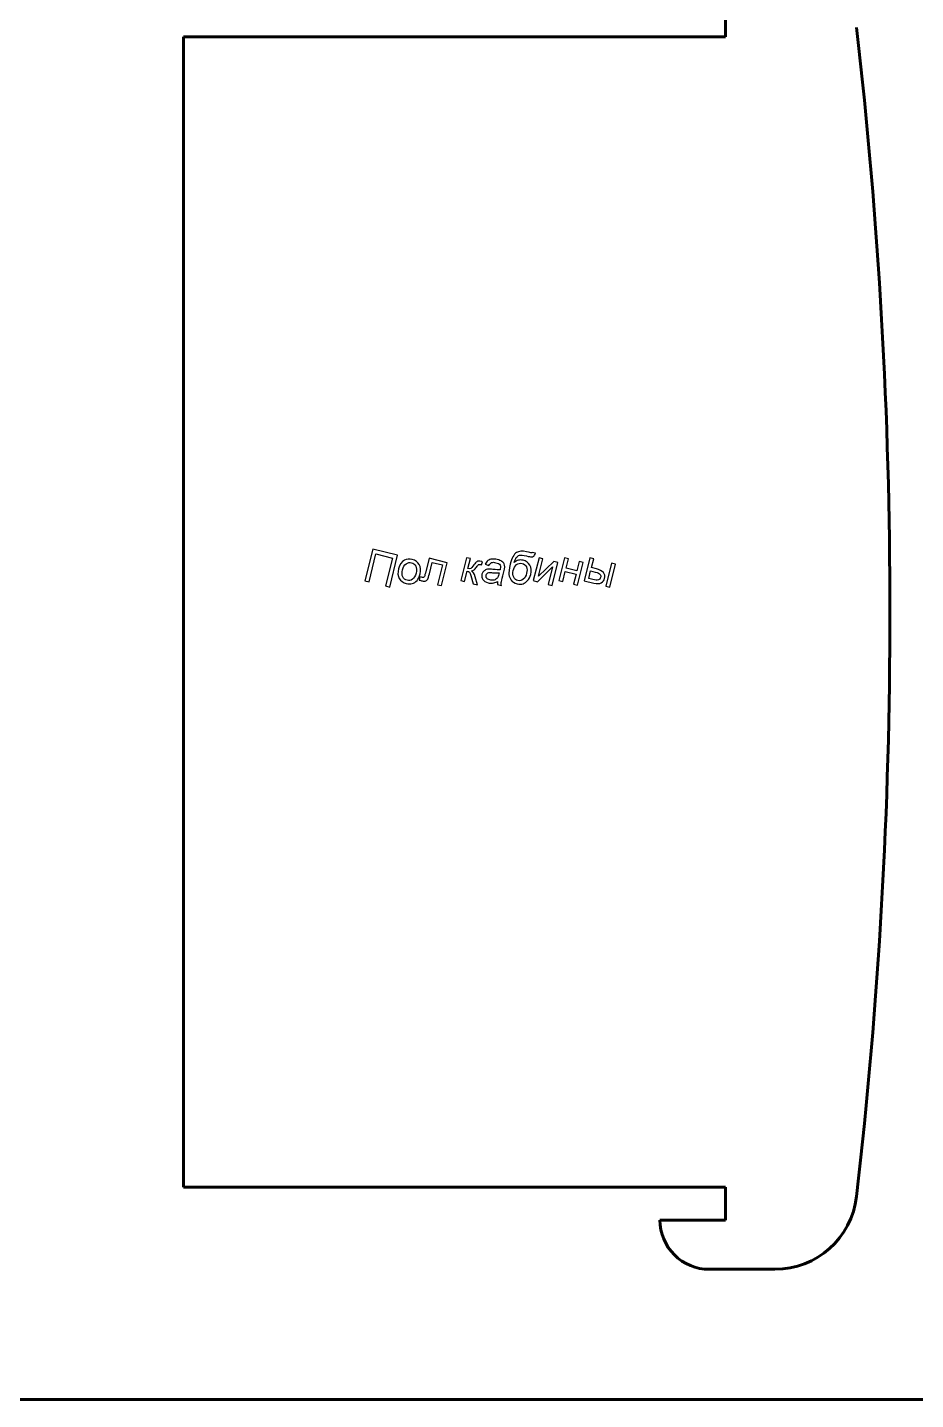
# Model space of a CAD drawing. Header units: centimetres. Extents: x 259 to 610, y 357 to 1252.
# Drawn here: x 313.1 to 367.1, y 894.5 to 978 of the extents above; entities that cross this region are included whole.
import ezdxf

# ---------------------------------------------------------------- set-up
doc = ezdxf.new("R2010")
doc.units = ezdxf.units.CM
doc.header["$MEASUREMENT"] = 0
doc.layers.add('layer 1', color=7, linetype='Continuous')

msp = doc.modelspace()

# ---------------------------------------------------------------- linework, layer by layer
at = {"layer": 'layer 1', "color": 5, "lineweight": 60}
for points in [[(355.55455, 977.42626), (355.55455, 977.42626), (355.55455, 979.42626), (355.55455, 979.42626)], [(363.522, 906.8567), (366.232, 930.49177), (366.23207, 954.35911), (363.52219, 977.99418)], [(355.55455, 977.42626), (355.55455, 977.42626), (322.55455, 977.42626), (322.55455, 977.42626)], [(322.55455, 977.42626), (322.55455, 977.42626), (322.55455, 907.42627), (322.55455, 907.42627)], [(322.55455, 907.42627), (322.55455, 907.42627), (355.55455, 907.42627), (355.55455, 907.42627)], [(355.55455, 905.42627), (355.55455, 905.42627), (355.55455, 907.42627), (355.55455, 907.42627)], [(358.55455, 902.42627), (361.09561, 902.42627), (363.23254, 904.33219), (363.522, 906.8567)], [(351.55455, 905.42627), (351.55455, 905.42627), (355.55455, 905.42627), (355.55455, 905.42627)], [(354.55455, 902.42627), (354.55455, 902.42627), (358.55455, 902.42627), (358.55455, 902.42627)], [(370.22935, 894.50159), (370.22935, 894.50159), (311.7999, 894.50159), (311.7999, 894.50159)]]:
    msp.add_open_spline(points, degree=3, dxfattribs=at)
at = {"layer": 'layer 1'}
for points, knots in [([(334.07551, 946.25229), (334.07551, 946.25229), (335.59264, 945.87405), (335.59264, 945.87405), (335.59264, 945.87405), (335.59264, 945.87405), (335.11163, 943.94534), (335.11163, 943.94534), (335.11163, 943.94534), (335.11163, 943.94534), (334.85514, 944.00923), (334.85514, 944.00923), (334.85514, 944.00923), (334.85514, 944.00923), (335.27922, 945.71016), (335.27922, 945.71016), (335.27922, 945.71016), (335.27922, 945.71016), (334.27412, 945.96109), (334.27412, 945.96109), (334.27412, 945.96109), (334.27412, 945.96109), (333.85005, 944.2597), (333.85005, 944.2597), (333.85005, 944.2597), (333.85005, 944.2597), (333.59496, 944.32358), (333.59496, 944.32358), (333.59496, 944.32358), (333.59496, 944.32358), (334.07551, 946.25229), (334.07551, 946.25229)], [0, 0, 0, 0, 0.11111111, 0.11111111, 0.11111111, 0.11111111, 0.22222222, 0.22222222, 0.22222222, 0.22222222, 0.33333333, 0.33333333, 0.33333333, 0.33333333, 0.44444444, 0.44444444, 0.44444444, 0.44444444, 0.55555556, 0.55555556, 0.55555556, 0.55555556, 0.66666667, 0.66666667, 0.66666667, 0.66666667, 0.77777778, 0.77777778, 0.77777778, 0.77777778, 1, 1, 1, 1]), ([(343.77228, 946.05137), (343.77228, 946.05137), (343.98108, 945.99627), (343.98108, 945.99627), (343.98108, 945.99627), (343.94775, 945.90506), (343.91071, 945.84489), (343.8695, 945.81618), (343.8695, 945.81618), (343.8283, 945.78701), (343.78108, 945.77359), (343.7283, 945.7759), (343.7283, 945.7759), (343.67506, 945.77775), (343.57506, 945.7972), (343.42737, 945.83378), (343.42737, 945.83378), (343.232, 945.88285), (343.09404, 945.8972), (343.01348, 945.87729), (343.01348, 945.87729), (342.93292, 945.85692), (342.86672, 945.80969), (342.81488, 945.73424), (342.81488, 945.73424), (342.76348, 945.65923), (342.7195, 945.55692), (342.68339, 945.42682), (342.68339, 945.42682), (342.76487, 945.5009), (342.85144, 945.54951), (342.94219, 945.57405), (342.94219, 945.57405), (343.03293, 945.59859), (343.1283, 945.59812), (343.2283, 945.57312), (343.2283, 945.57312), (343.41163, 945.52775), (343.54775, 945.42683), (343.63664, 945.27127), (343.63664, 945.27127), (343.72506, 945.11526), (343.74265, 944.93007), (343.68941, 944.71479), (343.68941, 944.71479), (343.64867, 944.55183), (343.58524, 944.42544), (343.49867, 944.33654), (343.49867, 944.33654), (343.41209, 944.2472), (343.31996, 944.18423), (343.22321, 944.14766), (343.22321, 944.14766), (343.12599, 944.11155), (343.00607, 944.11109), (342.86302, 944.14673), (342.86302, 944.14673), (342.69728, 944.1884), (342.57784, 944.25831), (342.50469, 944.35691), (342.50469, 944.35691), (342.43107, 944.456), (342.38478, 944.57081), (342.36534, 944.70136), (342.36534, 944.70136), (342.34589, 944.83192), (342.37274, 945.04442), (342.44589, 945.33794), (342.44589, 945.33794), (342.53802, 945.70739), (342.66255, 945.94026), (342.8195, 946.03747), (342.8195, 946.03747), (342.97598, 946.13423), (343.18432, 946.15044), (343.44403, 946.08563), (343.44403, 946.08563), (343.60561, 946.04535), (343.69774, 946.02498), (343.7209, 946.02498), (343.7209, 946.02498), (343.7445, 946.02451), (343.76117, 946.03331), (343.77228, 946.05137)], [0, 0, 0, 0, 0.04545455, 0.04545455, 0.04545455, 0.04545455, 0.09090909, 0.09090909, 0.09090909, 0.09090909, 0.13636364, 0.13636364, 0.13636364, 0.13636364, 0.18181818, 0.18181818, 0.18181818, 0.18181818, 0.22727273, 0.22727273, 0.22727273, 0.22727273, 0.27272727, 0.27272727, 0.27272727, 0.27272727, 0.31818182, 0.31818182, 0.31818182, 0.31818182, 0.36363636, 0.36363636, 0.36363636, 0.36363636, 0.40909091, 0.40909091, 0.40909091, 0.40909091, 0.45454545, 0.45454545, 0.45454545, 0.45454545, 0.5, 0.5, 0.5, 0.5, 0.54545455, 0.54545455, 0.54545455, 0.54545455, 0.59090909, 0.59090909, 0.59090909, 0.59090909, 0.63636364, 0.63636364, 0.63636364, 0.63636364, 0.68181818, 0.68181818, 0.68181818, 0.68181818, 0.72727273, 0.72727273, 0.72727273, 0.72727273, 0.77272727, 0.77272727, 0.77272727, 0.77272727, 0.81818182, 0.81818182, 0.81818182, 0.81818182, 0.86363636, 0.86363636, 0.86363636, 0.86363636, 0.90909091, 0.90909091, 0.90909091, 0.90909091, 1, 1, 1, 1]), ([(335.6445, 945.05229), (335.70931, 945.31109), (335.82876, 945.4847), (336.00375, 945.57312), (336.00375, 945.57312), (336.14959, 945.64674), (336.30931, 945.66201), (336.48199, 945.61896), (336.48199, 945.61896), (336.67413, 945.57127), (336.81533, 945.46896), (336.90607, 945.31293), (336.90607, 945.31293), (336.99634, 945.15646), (337.01394, 944.96757), (336.95885, 944.74534), (336.95885, 944.74534), (336.91394, 944.56571), (336.85144, 944.43099), (336.77181, 944.34164), (336.77181, 944.34164), (336.69218, 944.25183), (336.59403, 944.19118), (336.47644, 944.16016), (336.47644, 944.16016), (336.35931, 944.12868), (336.23987, 944.12821), (336.11764, 944.15877), (336.11764, 944.15877), (335.92228, 944.20738), (335.77969, 944.3097), (335.69033, 944.46525), (335.69033, 944.46525), (335.60098, 944.62034), (335.5857, 944.81617), (335.6445, 945.05229)], [0, 0, 0, 0, 0.1, 0.1, 0.1, 0.1, 0.2, 0.2, 0.2, 0.2, 0.3, 0.3, 0.3, 0.3, 0.4, 0.4, 0.4, 0.4, 0.5, 0.5, 0.5, 0.5, 0.6, 0.6, 0.6, 0.6, 0.7, 0.7, 0.7, 0.7, 0.8, 0.8, 0.8, 0.8, 1, 1, 1, 1]), ([(335.88802, 944.99164), (335.84358, 944.81248), (335.84913, 944.66895), (335.90515, 944.56062), (335.90515, 944.56062), (335.9607, 944.45183), (336.0482, 944.38284), (336.16625, 944.35321), (336.16625, 944.35321), (336.28385, 944.32405), (336.39311, 944.34442), (336.49311, 944.41433), (336.49311, 944.41433), (336.59358, 944.48424), (336.66672, 944.61109), (336.71255, 944.79442), (336.71255, 944.79442), (336.7556, 944.9671), (336.74867, 945.10784), (336.69264, 945.21665), (336.69264, 945.21665), (336.63616, 945.32498), (336.54959, 945.39396), (336.43292, 945.42312), (336.43292, 945.42312), (336.31487, 945.45275), (336.20561, 945.43284), (336.10515, 945.3634), (336.10515, 945.3634), (336.00515, 945.29442), (335.93293, 945.17034), (335.88802, 944.99164)], [0, 0, 0, 0, 0.11111111, 0.11111111, 0.11111111, 0.11111111, 0.22222222, 0.22222222, 0.22222222, 0.22222222, 0.33333333, 0.33333333, 0.33333333, 0.33333333, 0.44444444, 0.44444444, 0.44444444, 0.44444444, 0.55555556, 0.55555556, 0.55555556, 0.55555556, 0.66666667, 0.66666667, 0.66666667, 0.66666667, 0.77777778, 0.77777778, 0.77777778, 0.77777778, 1, 1, 1, 1]), ([(337.50653, 945.69998), (337.50653, 945.69998), (338.60653, 945.4259), (338.60653, 945.4259), (338.60653, 945.4259), (338.60653, 945.4259), (338.25793, 944.02867), (338.25793, 944.02867), (338.25793, 944.02867), (338.25793, 944.02867), (338.02275, 944.08701), (338.02275, 944.08701), (338.02275, 944.08701), (338.02275, 944.08701), (338.32227, 945.2884), (338.32227, 945.2884), (338.32227, 945.2884), (338.32227, 945.2884), (337.6945, 945.44488), (337.6945, 945.44488), (337.6945, 945.44488), (337.6945, 945.44488), (337.52089, 944.74905), (337.52089, 944.74905), (337.52089, 944.74905), (337.48061, 944.58655), (337.44866, 944.48099), (337.42505, 944.43192), (337.42505, 944.43192), (337.40191, 944.38284), (337.36163, 944.34488), (337.30468, 944.31803), (337.30468, 944.31803), (337.24774, 944.29118), (337.17459, 944.28887), (337.08478, 944.31108), (337.08478, 944.31108), (337.02969, 944.32497), (336.96672, 944.34442), (336.89681, 944.36942), (336.89681, 944.36942), (336.89681, 944.36942), (336.94589, 944.56664), (336.94589, 944.56664), (336.94589, 944.56664), (336.94589, 944.56664), (337.05005, 944.54072), (337.05005, 944.54072), (337.05005, 944.54072), (337.09913, 944.52868), (337.13524, 944.52497), (337.15885, 944.52961), (337.15885, 944.52961), (337.18246, 944.53469), (337.20052, 944.5472), (337.21302, 944.5671), (337.21302, 944.5671), (337.22552, 944.58748), (337.24681, 944.65784), (337.27691, 944.77914), (337.27691, 944.77914), (337.27691, 944.77914), (337.50653, 945.69998), (337.50653, 945.69998)], [0, 0, 0, 0, 0.05882353, 0.05882353, 0.05882353, 0.05882353, 0.11764706, 0.11764706, 0.11764706, 0.11764706, 0.17647059, 0.17647059, 0.17647059, 0.17647059, 0.23529412, 0.23529412, 0.23529412, 0.23529412, 0.29411765, 0.29411765, 0.29411765, 0.29411765, 0.35294118, 0.35294118, 0.35294118, 0.35294118, 0.41176471, 0.41176471, 0.41176471, 0.41176471, 0.47058824, 0.47058824, 0.47058824, 0.47058824, 0.52941176, 0.52941176, 0.52941176, 0.52941176, 0.58823529, 0.58823529, 0.58823529, 0.58823529, 0.64705882, 0.64705882, 0.64705882, 0.64705882, 0.70588235, 0.70588235, 0.70588235, 0.70588235, 0.76470588, 0.76470588, 0.76470588, 0.76470588, 0.82352941, 0.82352941, 0.82352941, 0.82352941, 0.88235294, 0.88235294, 0.88235294, 0.88235294, 1, 1, 1, 1]), ([(339.782, 945.72914), (339.782, 945.72914), (340.01904, 945.67035), (340.01904, 945.67035), (340.01904, 945.67035), (340.01904, 945.67035), (339.86858, 945.06618), (339.86858, 945.06618), (339.86858, 945.06618), (339.94357, 945.04719), (340.00005, 945.04858), (340.03755, 945.06988), (340.03755, 945.06988), (340.07505, 945.09164), (340.1408, 945.16478), (340.23432, 945.28933), (340.23432, 945.28933), (340.30838, 945.3884), (340.36394, 945.45183), (340.40191, 945.47961), (340.40191, 945.47961), (340.43941, 945.50738), (340.47876, 945.52267), (340.5195, 945.52591), (340.5195, 945.52591), (340.56024, 945.52868), (340.62228, 945.51988), (340.70561, 945.49905), (340.70561, 945.49905), (340.70561, 945.49905), (340.75329, 945.48701), (340.75329, 945.48701), (340.75329, 945.48701), (340.75329, 945.48701), (340.70422, 945.29117), (340.70422, 945.29117), (340.70422, 945.29117), (340.70422, 945.29117), (340.63894, 945.30877), (340.63894, 945.30877), (340.63894, 945.30877), (340.57644, 945.32451), (340.53431, 945.32497), (340.51209, 945.31109), (340.51209, 945.31109), (340.48894, 945.29627), (340.44635, 945.24581), (340.38477, 945.1597), (340.38477, 945.1597), (340.32645, 945.07729), (340.27784, 945.02266), (340.23894, 944.99488), (340.23894, 944.99488), (340.20052, 944.9671), (340.14635, 944.94673), (340.0769, 944.93331), (340.0769, 944.93331), (340.17181, 944.88053), (340.2482, 944.76109), (340.30607, 944.57404), (340.30607, 944.57404), (340.30607, 944.57404), (340.45746, 944.07683), (340.45746, 944.07683), (340.45746, 944.07683), (340.45746, 944.07683), (340.19681, 944.14164), (340.19681, 944.14164), (340.19681, 944.14164), (340.19681, 944.14164), (340.05237, 944.63747), (340.05237, 944.63747), (340.05237, 944.63747), (340.02227, 944.73748), (339.99126, 944.80599), (339.95932, 944.84303), (339.95932, 944.84303), (339.92783, 944.88007), (339.88524, 944.90553), (339.83153, 944.91896), (339.83153, 944.91896), (339.83153, 944.91896), (339.67042, 944.27312), (339.67042, 944.27312), (339.67042, 944.27312), (339.67042, 944.27312), (339.43385, 944.33192), (339.43385, 944.33192), (339.43385, 944.33192), (339.43385, 944.33192), (339.782, 945.72914), (339.782, 945.72914)], [0, 0, 0, 0, 0.04166667, 0.04166667, 0.04166667, 0.04166667, 0.08333333, 0.08333333, 0.08333333, 0.08333333, 0.125, 0.125, 0.125, 0.125, 0.16666667, 0.16666667, 0.16666667, 0.16666667, 0.20833333, 0.20833333, 0.20833333, 0.20833333, 0.25, 0.25, 0.25, 0.25, 0.29166667, 0.29166667, 0.29166667, 0.29166667, 0.33333333, 0.33333333, 0.33333333, 0.33333333, 0.375, 0.375, 0.375, 0.375, 0.41666667, 0.41666667, 0.41666667, 0.41666667, 0.45833333, 0.45833333, 0.45833333, 0.45833333, 0.5, 0.5, 0.5, 0.5, 0.54166667, 0.54166667, 0.54166667, 0.54166667, 0.58333333, 0.58333333, 0.58333333, 0.58333333, 0.625, 0.625, 0.625, 0.625, 0.66666667, 0.66666667, 0.66666667, 0.66666667, 0.70833333, 0.70833333, 0.70833333, 0.70833333, 0.75, 0.75, 0.75, 0.75, 0.79166667, 0.79166667, 0.79166667, 0.79166667, 0.83333333, 0.83333333, 0.83333333, 0.83333333, 0.875, 0.875, 0.875, 0.875, 0.91666667, 0.91666667, 0.91666667, 0.91666667, 1, 1, 1, 1]), ([(341.66626, 944.27682), (341.55978, 944.22404), (341.46256, 944.19257), (341.37367, 944.18192), (341.37367, 944.18192), (341.28478, 944.17127), (341.19403, 944.17775), (341.10098, 944.2009), (341.10098, 944.2009), (340.94728, 944.23933), (340.83894, 944.306), (340.77506, 944.40183), (340.77506, 944.40183), (340.71116, 944.4972), (340.69403, 944.60322), (340.7232, 944.71988), (340.7232, 944.71988), (340.74034, 944.7884), (340.77135, 944.84719), (340.81672, 944.89581), (340.81672, 944.89581), (340.86162, 944.94442), (340.91394, 944.98006), (340.97274, 945.00136), (340.97274, 945.00136), (341.03153, 945.02313), (341.09496, 945.03469), (341.16255, 945.03655), (341.16255, 945.03655), (341.21209, 945.03747), (341.28524, 945.03145), (341.382, 945.01988), (341.382, 945.01988), (341.57875, 944.99488), (341.72645, 944.98701), (341.82459, 944.99581), (341.82459, 944.99581), (341.83339, 945.02822), (341.83894, 945.04858), (341.84126, 945.05738), (341.84126, 945.05738), (341.86533, 945.15414), (341.85978, 945.22775), (341.82505, 945.27821), (341.82505, 945.27821), (341.77783, 945.34673), (341.69449, 945.39581), (341.57552, 945.42543), (341.57552, 945.42543), (341.46394, 945.45321), (341.37691, 945.45461), (341.31394, 945.42868), (341.31394, 945.42868), (341.25144, 945.40275), (341.19496, 945.34349), (341.1445, 945.2509), (341.1445, 945.2509), (341.1445, 945.2509), (340.92088, 945.33979), (340.92088, 945.33979), (340.92088, 945.33979), (340.96672, 945.43377), (341.02135, 945.50553), (341.08478, 945.55414), (341.08478, 945.55414), (341.1482, 945.60321), (341.22968, 945.63285), (341.32922, 945.64303), (341.32922, 945.64303), (341.4283, 945.65321), (341.53848, 945.64303), (341.65839, 945.61293), (341.65839, 945.61293), (341.77783, 945.58331), (341.87135, 945.54535), (341.93848, 945.49859), (341.93848, 945.49859), (342.00607, 945.45183), (342.05237, 945.40275), (342.0769, 945.35183), (342.0769, 945.35183), (342.10144, 945.30044), (342.11255, 945.24072), (342.11024, 945.1722), (342.11024, 945.1722), (342.10792, 945.12961), (342.09403, 945.05599), (342.06765, 944.9509), (342.06765, 944.9509), (342.06765, 944.9509), (341.98894, 944.63516), (341.98894, 944.63516), (341.98894, 944.63516), (341.93385, 944.41478), (341.90422, 944.27452), (341.90006, 944.2134), (341.90006, 944.2134), (341.89543, 944.15275), (341.90145, 944.09165), (341.91811, 944.03099), (341.91811, 944.03099), (341.91811, 944.03099), (341.67043, 944.09257), (341.67043, 944.09257), (341.67043, 944.09257), (341.65839, 944.14766), (341.657, 944.20923), (341.66626, 944.27682)], [0, 0, 0, 0, 0.03571429, 0.03571429, 0.03571429, 0.03571429, 0.07142857, 0.07142857, 0.07142857, 0.07142857, 0.10714286, 0.10714286, 0.10714286, 0.10714286, 0.14285714, 0.14285714, 0.14285714, 0.14285714, 0.17857143, 0.17857143, 0.17857143, 0.17857143, 0.21428571, 0.21428571, 0.21428571, 0.21428571, 0.25, 0.25, 0.25, 0.25, 0.28571429, 0.28571429, 0.28571429, 0.28571429, 0.32142857, 0.32142857, 0.32142857, 0.32142857, 0.35714286, 0.35714286, 0.35714286, 0.35714286, 0.39285714, 0.39285714, 0.39285714, 0.39285714, 0.42857143, 0.42857143, 0.42857143, 0.42857143, 0.46428571, 0.46428571, 0.46428571, 0.46428571, 0.5, 0.5, 0.5, 0.5, 0.53571429, 0.53571429, 0.53571429, 0.53571429, 0.57142857, 0.57142857, 0.57142857, 0.57142857, 0.60714286, 0.60714286, 0.60714286, 0.60714286, 0.64285714, 0.64285714, 0.64285714, 0.64285714, 0.67857143, 0.67857143, 0.67857143, 0.67857143, 0.71428571, 0.71428571, 0.71428571, 0.71428571, 0.75, 0.75, 0.75, 0.75, 0.78571429, 0.78571429, 0.78571429, 0.78571429, 0.82142857, 0.82142857, 0.82142857, 0.82142857, 0.85714286, 0.85714286, 0.85714286, 0.85714286, 0.89285714, 0.89285714, 0.89285714, 0.89285714, 0.92857143, 0.92857143, 0.92857143, 0.92857143, 1, 1, 1, 1]), ([(343.44357, 944.7833), (343.48015, 944.92868), (343.47506, 945.05691), (343.42969, 945.16664), (343.42969, 945.16664), (343.38385, 945.27683), (343.2982, 945.34767), (343.17274, 945.37914), (343.17274, 945.37914), (343.04218, 945.41155), (342.92922, 945.38747), (342.83339, 945.30692), (342.83339, 945.30692), (342.73802, 945.22636), (342.66997, 945.10414), (342.62876, 944.94026), (342.62876, 944.94026), (342.58848, 944.77775), (342.59682, 944.64395), (342.65376, 944.5384), (342.65376, 944.5384), (342.71117, 944.43285), (342.79682, 944.36618), (342.91163, 944.33748), (342.91163, 944.33748), (343.02923, 944.30784), (343.1371, 944.33377), (343.23524, 944.41525), (343.23524, 944.41525), (343.33339, 944.49674), (343.40283, 944.61942), (343.44357, 944.7833)], [0, 0, 0, 0, 0.11111111, 0.11111111, 0.11111111, 0.11111111, 0.22222222, 0.22222222, 0.22222222, 0.22222222, 0.33333333, 0.33333333, 0.33333333, 0.33333333, 0.44444444, 0.44444444, 0.44444444, 0.44444444, 0.55555556, 0.55555556, 0.55555556, 0.55555556, 0.66666667, 0.66666667, 0.66666667, 0.66666667, 0.77777778, 0.77777778, 0.77777778, 0.77777778, 1, 1, 1, 1]), ([(344.1959, 945.72868), (344.1959, 945.72868), (344.43294, 945.66988), (344.43294, 945.66988), (344.43294, 945.66988), (344.43294, 945.66988), (344.1672, 944.60414), (344.1672, 944.60414), (344.1672, 944.60414), (344.1672, 944.60414), (345.08942, 945.50599), (345.08942, 945.50599), (345.08942, 945.50599), (345.08942, 945.50599), (345.34451, 945.44257), (345.34451, 945.44257), (345.34451, 945.44257), (345.34451, 945.44257), (344.99636, 944.04535), (344.99636, 944.04535), (344.99636, 944.04535), (344.99636, 944.04535), (344.75932, 944.10414), (344.75932, 944.10414), (344.75932, 944.10414), (344.75932, 944.10414), (345.02321, 945.1634), (345.02321, 945.1634), (345.02321, 945.1634), (345.02321, 945.1634), (344.10284, 944.26802), (344.10284, 944.26802), (344.10284, 944.26802), (344.10284, 944.26802), (343.84775, 944.33145), (343.84775, 944.33145), (343.84775, 944.33145), (343.84775, 944.33145), (344.1959, 945.72868), (344.1959, 945.72868)], [0, 0, 0, 0, 0.09090909, 0.09090909, 0.09090909, 0.09090909, 0.18181818, 0.18181818, 0.18181818, 0.18181818, 0.27272727, 0.27272727, 0.27272727, 0.27272727, 0.36363636, 0.36363636, 0.36363636, 0.36363636, 0.45454545, 0.45454545, 0.45454545, 0.45454545, 0.54545455, 0.54545455, 0.54545455, 0.54545455, 0.63636364, 0.63636364, 0.63636364, 0.63636364, 0.72727273, 0.72727273, 0.72727273, 0.72727273, 0.81818182, 0.81818182, 0.81818182, 0.81818182, 1, 1, 1, 1]), ([(345.74913, 945.72868), (345.74913, 945.72868), (345.98571, 945.66942), (345.98571, 945.66942), (345.98571, 945.66942), (345.98571, 945.66942), (345.8408, 945.08793), (345.8408, 945.08793), (345.8408, 945.08793), (345.8408, 945.08793), (346.49729, 944.92405), (346.49729, 944.92405), (346.49729, 944.92405), (346.49729, 944.92405), (346.64266, 945.506), (346.64266, 945.506), (346.64266, 945.506), (346.64266, 945.506), (346.87923, 945.44673), (346.87923, 945.44673), (346.87923, 945.44673), (346.87923, 945.44673), (346.53108, 944.04951), (346.53108, 944.04951), (346.53108, 944.04951), (346.53108, 944.04951), (346.29404, 944.10831), (346.29404, 944.10831), (346.29404, 944.10831), (346.29404, 944.10831), (346.44867, 944.72821), (346.44867, 944.72821), (346.44867, 944.72821), (346.44867, 944.72821), (345.79219, 944.89211), (345.79219, 944.89211), (345.79219, 944.89211), (345.79219, 944.89211), (345.63756, 944.27219), (345.63756, 944.27219), (345.63756, 944.27219), (345.63756, 944.27219), (345.40099, 944.33145), (345.40099, 944.33145), (345.40099, 944.33145), (345.40099, 944.33145), (345.74913, 945.72868), (345.74913, 945.72868)], [0, 0, 0, 0, 0.07692308, 0.07692308, 0.07692308, 0.07692308, 0.15384615, 0.15384615, 0.15384615, 0.15384615, 0.23076923, 0.23076923, 0.23076923, 0.23076923, 0.30769231, 0.30769231, 0.30769231, 0.30769231, 0.38461538, 0.38461538, 0.38461538, 0.38461538, 0.46153846, 0.46153846, 0.46153846, 0.46153846, 0.53846154, 0.53846154, 0.53846154, 0.53846154, 0.61538462, 0.61538462, 0.61538462, 0.61538462, 0.69230769, 0.69230769, 0.69230769, 0.69230769, 0.76923077, 0.76923077, 0.76923077, 0.76923077, 0.84615385, 0.84615385, 0.84615385, 0.84615385, 1, 1, 1, 1]), ([(347.28664, 945.72775), (347.28664, 945.72775), (347.52367, 945.6685), (347.52367, 945.6685), (347.52367, 945.6685), (347.52367, 945.6685), (347.38757, 945.12266), (347.38757, 945.12266), (347.38757, 945.12266), (347.38757, 945.12266), (347.68757, 945.04766), (347.68757, 945.04766), (347.68757, 945.04766), (347.88294, 944.99905), (348.02414, 944.92359), (348.11118, 944.82127), (348.11118, 944.82127), (348.19775, 944.71896), (348.2246, 944.60137), (348.19127, 944.46803), (348.19127, 944.46803), (348.1621, 944.35136), (348.09312, 944.26247), (347.98432, 944.20137), (347.98432, 944.20137), (347.87553, 944.14071), (347.7246, 944.13423), (347.53062, 944.18285), (347.53062, 944.18285), (347.53062, 944.18285), (346.93849, 944.33053), (346.93849, 944.33053), (346.93849, 944.33053), (346.93849, 944.33053), (347.28664, 945.72775), (347.28664, 945.72775)], [0, 0, 0, 0, 0.1, 0.1, 0.1, 0.1, 0.2, 0.2, 0.2, 0.2, 0.3, 0.3, 0.3, 0.3, 0.4, 0.4, 0.4, 0.4, 0.5, 0.5, 0.5, 0.5, 0.6, 0.6, 0.6, 0.6, 0.7, 0.7, 0.7, 0.7, 0.8, 0.8, 0.8, 0.8, 1, 1, 1, 1]), ([(348.61164, 945.3972), (348.61164, 945.3972), (348.84868, 945.33794), (348.84868, 945.33794), (348.84868, 945.33794), (348.84868, 945.33794), (348.50007, 943.94071), (348.50007, 943.94071), (348.50007, 943.94071), (348.50007, 943.94071), (348.2635, 943.99998), (348.2635, 943.99998), (348.2635, 943.99998), (348.2635, 943.99998), (348.61164, 945.3972), (348.61164, 945.3972)], [0, 0, 0, 0, 0.2, 0.2, 0.2, 0.2, 0.4, 0.4, 0.4, 0.4, 0.6, 0.6, 0.6, 0.6, 1, 1, 1, 1]), ([(341.77829, 944.81062), (341.68338, 944.79673), (341.54727, 944.79905), (341.36904, 944.81757), (341.36904, 944.81757), (341.26858, 944.82776), (341.19542, 944.82914), (341.15098, 944.82174), (341.15098, 944.82174), (341.10607, 944.81433), (341.06857, 944.79628), (341.03802, 944.76803), (341.03802, 944.76803), (341.00793, 944.73979), (340.98755, 944.70507), (340.97737, 944.6634), (340.97737, 944.6634), (340.96163, 944.60044), (340.97227, 944.5421), (341.00978, 944.48794), (341.00978, 944.48794), (341.04682, 944.43377), (341.11163, 944.39534), (341.20375, 944.3722), (341.20375, 944.3722), (341.29496, 944.34951), (341.38107, 944.34951), (341.46209, 944.37173), (341.46209, 944.37173), (341.54311, 944.39395), (341.60885, 944.43516), (341.65931, 944.49627), (341.65931, 944.49627), (341.6982, 944.5435), (341.73061, 944.61942), (341.75653, 944.72358), (341.75653, 944.72358), (341.75653, 944.72358), (341.77829, 944.81062), (341.77829, 944.81062)], [0, 0, 0, 0, 0.09090909, 0.09090909, 0.09090909, 0.09090909, 0.18181818, 0.18181818, 0.18181818, 0.18181818, 0.27272727, 0.27272727, 0.27272727, 0.27272727, 0.36363636, 0.36363636, 0.36363636, 0.36363636, 0.45454545, 0.45454545, 0.45454545, 0.45454545, 0.54545455, 0.54545455, 0.54545455, 0.54545455, 0.63636364, 0.63636364, 0.63636364, 0.63636364, 0.72727273, 0.72727273, 0.72727273, 0.72727273, 0.81818182, 0.81818182, 0.81818182, 0.81818182, 1, 1, 1, 1]), ([(347.22367, 944.46618), (347.22367, 944.46618), (347.47229, 944.40414), (347.47229, 944.40414), (347.47229, 944.40414), (347.62228, 944.36664), (347.73386, 944.35831), (347.80747, 944.37914), (347.80747, 944.37914), (347.88062, 944.39997), (347.92692, 944.44951), (347.94637, 944.52775), (347.94637, 944.52775), (347.96164, 944.58794), (347.95099, 944.64812), (347.91581, 944.70738), (347.91581, 944.70738), (347.88016, 944.76618), (347.78108, 944.81618), (347.61904, 944.85645), (347.61904, 944.85645), (347.61904, 944.85645), (347.33849, 944.92636), (347.33849, 944.92636), (347.33849, 944.92636), (347.33849, 944.92636), (347.22367, 944.46618), (347.22367, 944.46618)], [0, 0, 0, 0, 0.125, 0.125, 0.125, 0.125, 0.25, 0.25, 0.25, 0.25, 0.375, 0.375, 0.375, 0.375, 0.5, 0.5, 0.5, 0.5, 0.625, 0.625, 0.625, 0.625, 0.75, 0.75, 0.75, 0.75, 1, 1, 1, 1])]:
    msp.add_open_spline(points, degree=3, knots=knots, dxfattribs=at)
at = {"layer": 'layer 1', "color": 5, "lineweight": 60}
msp.add_open_spline([(351.55455, 905.42627), (351.55455, 904.63062), (351.87062, 903.86756), (352.43323, 903.30495), (352.43323, 903.30495), (352.99584, 902.74234), (353.7589, 902.42627), (354.55455, 902.42627)], degree=3, knots=[0, 0, 0, 0, 0.33333333, 0.33333333, 0.33333333, 0.33333333, 1, 1, 1, 1], dxfattribs=at)

doc.saveas('drawing.dxf')
